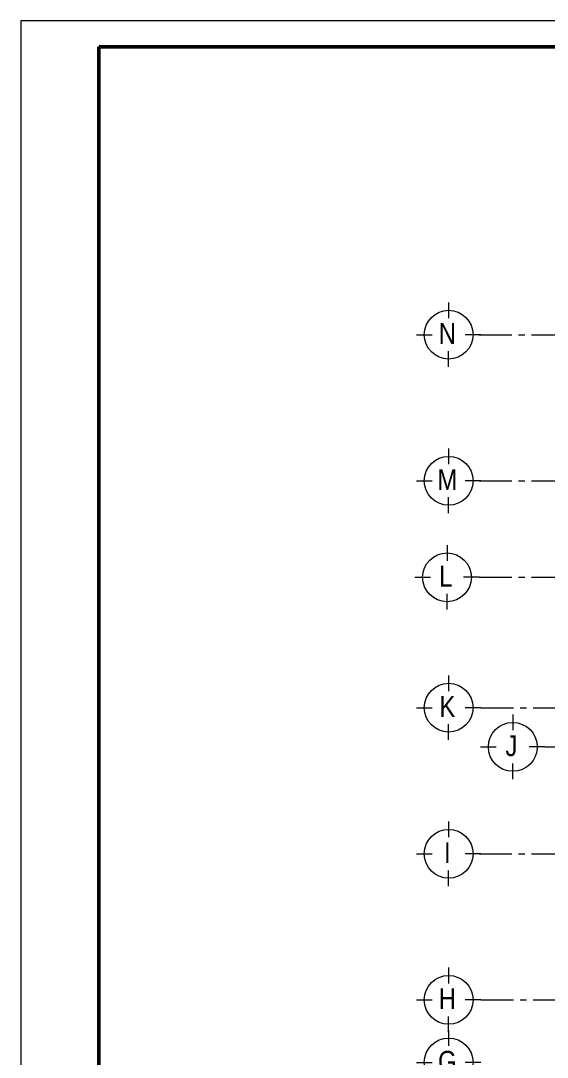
# Model space of a CAD drawing. Header units: millimetres. Extents: x -32285 to 839146, y -560248 to 114976.
# Drawn here: x -16234 to -6135, y 14050 to 33918 of the extents above; entities that cross this region are included whole.
import ezdxf
from ezdxf.enums import TextEntityAlignment as Align

# ---------------------------------------------------------------- set-up
doc = ezdxf.new("R2010")
doc.units = ezdxf.units.MM
doc.linetypes.add('CENTER', pattern=[2, 1.25, -0.25, 0.25, -0.25])
doc.layers.get('0').update_dxf_attribs({"lineweight": 20})
for name, color, linetype, lineweight in [('00_KHUNG 1_S', 7, 'Continuous', 50), ('A_Center_S_0.09', 8, 'Continuous', 9), ('DAU TRUC', 7, 'Continuous', 20)]:
    doc.layers.add(name, color=color, linetype=linetype, lineweight=lineweight)
doc.layers.add('HP- KHUNG', color=7, linetype='Continuous', plot=False)
doc.styles.add('Condense', font='VHELVCB.TTF', dxfattribs={"height": 400})

# ---------------------------------------------------------------- blocks, each defined once
blk = doc.blocks.new('TDV-TYPE1')
at = {"color": 8, "linetype": 'ByBlock', "lineweight": 20}
for p, q in [((0, 618), (0, 317)), ((-618, 0), (-317, 0)), ((618, 0), (317, 0)), ((0, -618), (0, -317))]:
    blk.add_line(p, q, dxfattribs=at)
at = {"color": 7, "linetype": 'ByBlock', "lineweight": 20}
blk.add_circle((0, 0), 468, dxfattribs=at)
at = {"color": 1, "linetype": 'ByBlock', "style": 'Condense'}
for tag, height, p in [('10', 400, (-67, 22)), ('A', 200, (275, -119))]:
    blk.add_attdef(tag, text='', height=height, dxfattribs=at).set_placement(p, align=Align.MIDDLE_CENTER)

msp = doc.modelspace()

# ---------------------------------------------------------------- linework, layer by layer
at = {"layer": '00_KHUNG 1_S', "linetype": 'Continuous'}
msp.add_lwpolyline([(-14733.9, 33417.6), (-14733.9, -24982.4), (67266.1, -24982.4), (67266.1, 33417.6)], close=True, dxfattribs=at)
at = {"layer": 'A_Center_S_0.09', "linetype": 'CENTER', "ltscale": 500}
for p, q in [((-7439.8, 27900), (52833.4, 27900)), ((-7439.8, 25100), (52833.4, 25100)), ((-7439.8, 23250), (52833.4, 23250)), ((-7408.4, 20750), (52833.4, 20750)), ((-7439.8, 17950), (52833.4, 17950)), ((-7408.4, 15150), (52833.4, 15150))]:
    msp.add_line(p, q, dxfattribs=at)
msp.add_lwpolyline([(-6178.9, 20000), (54070.1, 20000)], dxfattribs=at)
at = {"layer": 'HP- KHUNG', "color": 1, "lineweight": 9}
msp.add_lwpolyline([(-16233.9, 33917.6), (-16233.9, -25482.4), (67766.1, -25482.4), (67766.1, 33917.6)], close=True, dxfattribs=at)

# ---------------------------------------------------------------- block references
at = {"layer": 'DAU TRUC', "linetype": 'Continuous'}
ref = msp.add_blockref('TDV-TYPE1', (-8026.7, 27900), dxfattribs=at)
ref.add_attrib('10', 'N', dxfattribs={"layer": '0', "color": 1, "linetype": 'ByBlock', "height": 400, "style": 'Condense'}).set_placement((-8052, 27922.2), align=Align.MIDDLE_CENTER)
ref = msp.add_blockref('TDV-TYPE1', (-8026.7, 25100), dxfattribs=at)
ref.add_attrib('10', 'M', dxfattribs={"layer": '0', "color": 1, "linetype": 'ByBlock', "height": 400, "style": 'Condense'}).set_placement((-8052, 25122.2), align=Align.MIDDLE_CENTER)
ref = msp.add_blockref('TDV-TYPE1', (-8058.2, 23250), dxfattribs=at)
ref.add_attrib('10', 'L', dxfattribs={"layer": '0', "color": 1, "linetype": 'ByBlock', "height": 400, "style": 'Condense'}).set_placement((-8083.4, 23272.2), align=Align.MIDDLE_CENTER)
ref = msp.add_blockref('TDV-TYPE1', (-8026.7, 20750), dxfattribs=at)
ref.add_attrib('10', 'K', dxfattribs={"layer": '0', "color": 1, "linetype": 'ByBlock', "height": 400, "style": 'Condense'}).set_placement((-8052, 20772.2), align=Align.MIDDLE_CENTER)
ref = msp.add_blockref('TDV-TYPE1', (-6797.3, 20000), dxfattribs=at)
ref.add_attrib('10', 'J', dxfattribs={"layer": '0', "color": 1, "linetype": 'ByBlock', "height": 400, "style": 'Condense'}).set_placement((-6822.5, 20022.2), align=Align.MIDDLE_CENTER)
ref = msp.add_blockref('TDV-TYPE1', (-8026.7, 17950), dxfattribs=at)
ref.add_attrib('10', 'I', dxfattribs={"layer": '0', "color": 1, "linetype": 'ByBlock', "height": 400, "style": 'Condense'}).set_placement((-8052, 17972.2), align=Align.MIDDLE_CENTER)
ref = msp.add_blockref('TDV-TYPE1', (-8026.7, 15150), dxfattribs=at)
ref.add_attrib('10', 'H', dxfattribs={"layer": '0', "color": 1, "linetype": 'ByBlock', "height": 400, "style": 'Condense'}).set_placement((-8052, 15172.2), align=Align.MIDDLE_CENTER)
ref = msp.add_blockref('TDV-TYPE1', (-8026.7, 13950), dxfattribs=at)
ref.add_attrib('10', 'G', dxfattribs={"layer": '0', "color": 1, "linetype": 'ByBlock', "height": 400, "style": 'Condense'}).set_placement((-8052, 13972.2), align=Align.MIDDLE_CENTER)

doc.saveas('drawing.dxf')
